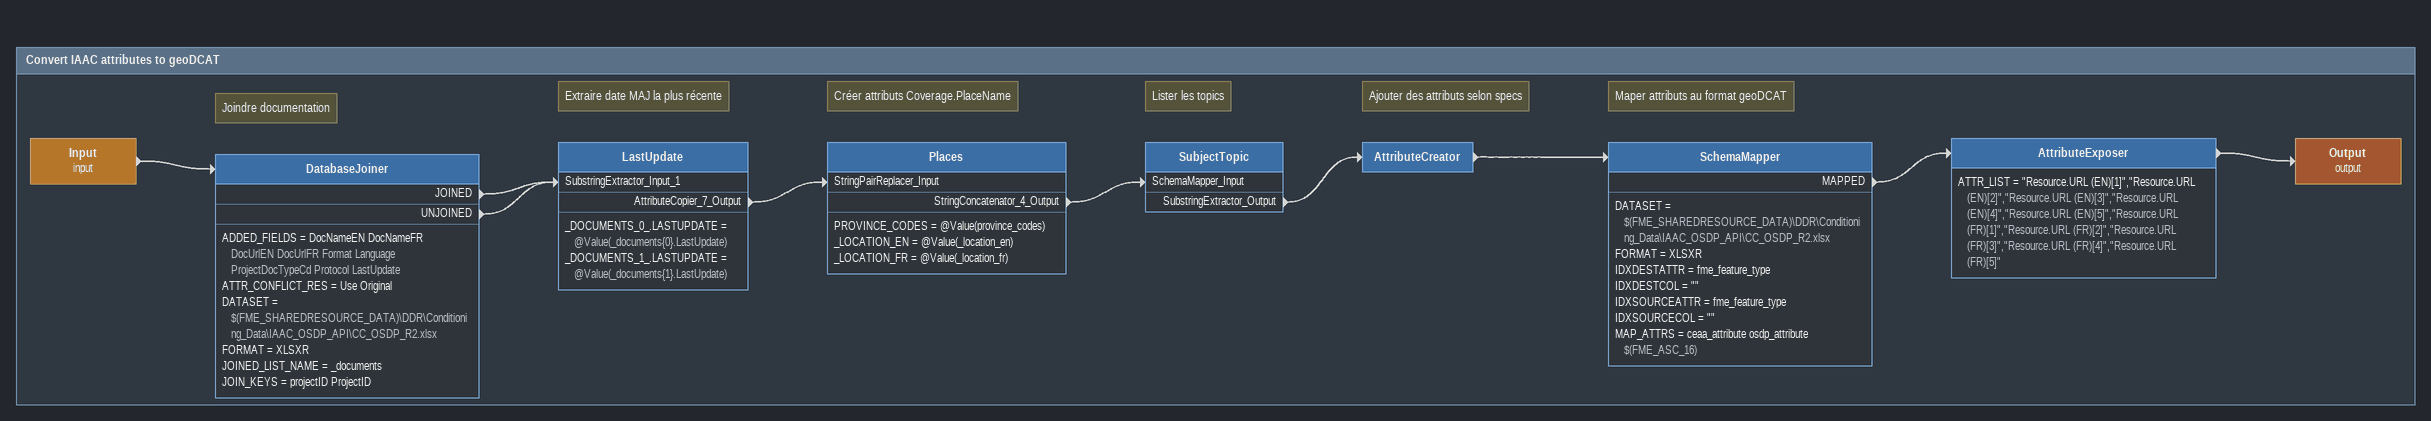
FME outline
Bookmark: Convert IAAC attributes to geoDCAT
Input (input)
    -> DatabaseJoiner
Note: Joindre documentation
DatabaseJoiner
    ADDED_FIELDS = DocNameEN DocNameFR DocUrlEN DocUrlFR Format Language ProjectDocTypeCd Protocol LastUpdate
    ATTR_CONFLICT_RES = Use Original
    DATASET = $(FME_SHAREDRESOURCE_DATA)\DDR\Conditioning_Data\IAAC_OSDP_API\CC_OSDP_R2.xlsx
    FORMAT = XLSXR
    JOINED_LIST_NAME = _documents
    JOIN_KEYS = projectID ProjectID
    JOINED -> LastUpdate [SubstringExtractor_Input_1]
    UNJOINED -> LastUpdate [SubstringExtractor_Input_1]
Note: Extraire date MAJ la plus récente
LastUpdate
    _DOCUMENTS_0_.LASTUPDATE = @Value(_documents{0}.LastUpdate)
    _DOCUMENTS_1_.LASTUPDATE = @Value(_documents{1}.LastUpdate)
    AttributeCopier_7_Output -> Places [StringPairReplacer_Input]
Note: Créer attributs Coverage.PlaceName
Places
    PROVINCE_CODES = @Value(province_codes)
    _LOCATION_EN = @Value(_location_en)
    _LOCATION_FR = @Value(_location_fr)
    StringConcatenator_4_Output -> SubjectTopic [SchemaMapper_Input]
Note: Lister les topics
SubjectTopic
    SubstringExtractor_Output -> AttributeCreator
Note: Ajouter des attributs selon specs
AttributeCreator
    -> SchemaMapper
Note: Maper attributs au format geoDCAT
SchemaMapper
    DATASET = $(FME_SHAREDRESOURCE_DATA)\DDR\Conditioning_Data\IAAC_OSDP_API\CC_OSDP_R2.xlsx
    FORMAT = XLSXR
    IDXDESTATTR = fme_feature_type
    IDXDESTCOL = ""
    IDXSOURCEATTR = fme_feature_type
    IDXSOURCECOL = ""
    MAP_ATTRS = ceaa_attribute osdp_attribute $(FME_ASC_16)
    MAPPED -> AttributeExposer
AttributeExposer
    ATTR_LIST = "Resource.URL (EN)[1]","Resource.URL (EN)[2]","Resource.URL (EN)[3]","Resource.URL (EN)[4]","Resource.URL (EN)[5]","Resource.URL (FR)[1]","Resource.URL (FR)[2]","Resource.URL (FR)[3]","Resource.URL (FR)[4]","Resource.URL (FR)[5]"
    -> Output (output)
Output (output)
